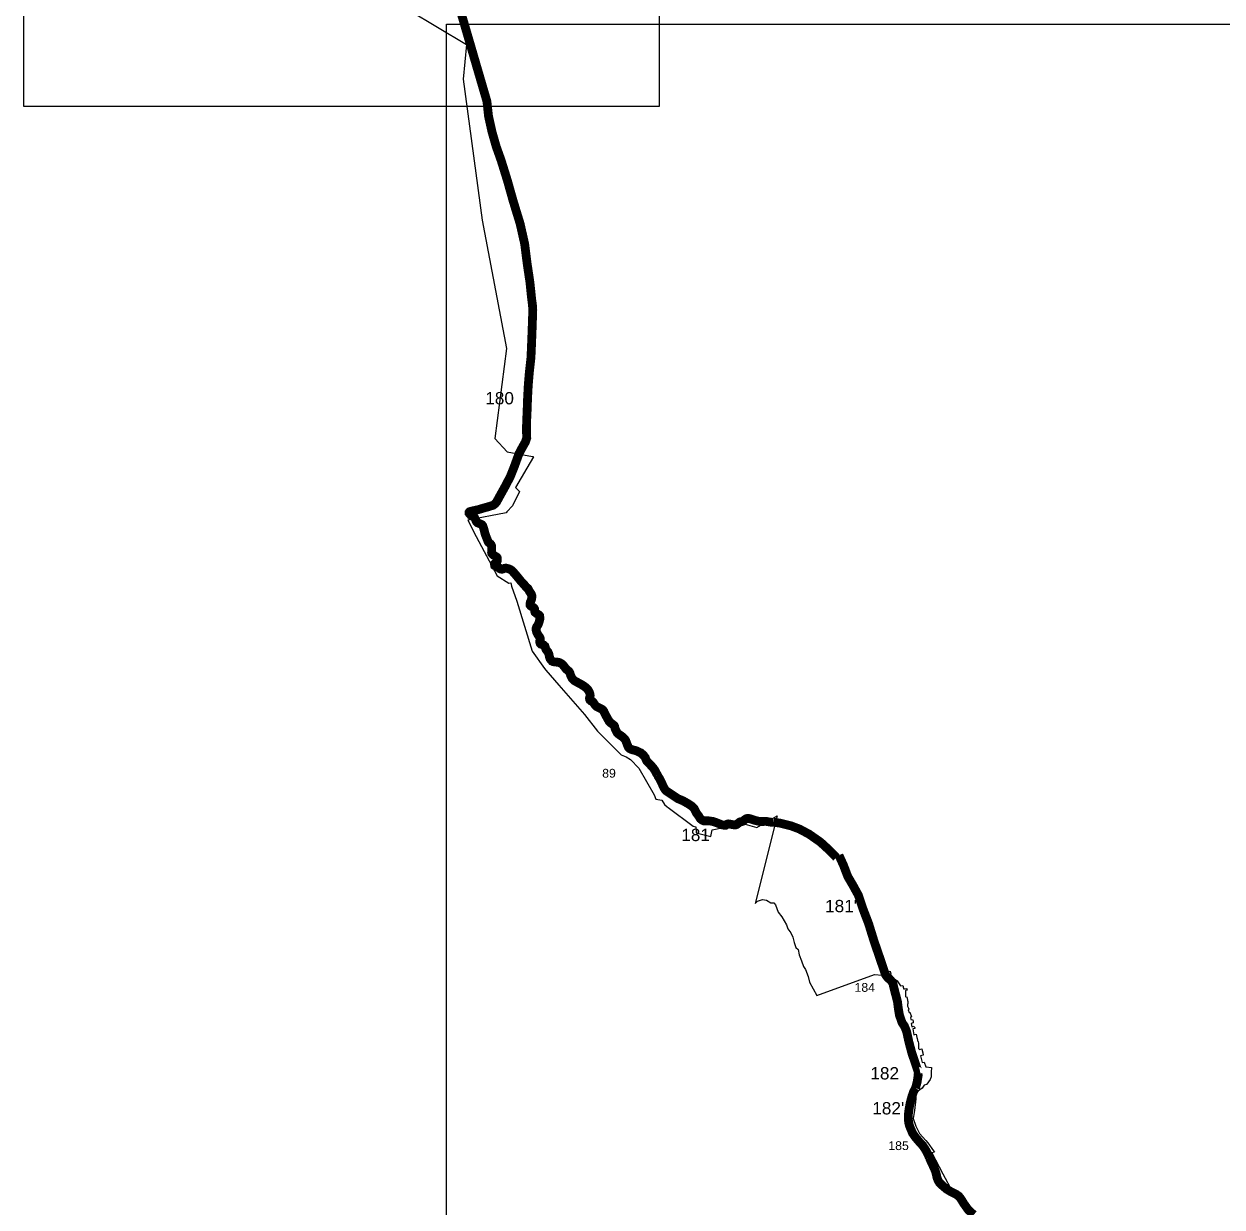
# Model space of a CAD drawing. Header units: metres. Extents: x 290946 to 378809, y 1824167 to 1998918.
# Drawn here: x 291034 to 297840, y 1977000 to 1983722 of the extents above; entities that cross this region are included whole.
import ezdxf

# ---------------------------------------------------------------- set-up
doc = ezdxf.new("R2010")
doc.units = ezdxf.units.M
for name, color, linetype in [('ARTIFICIALLY PROTECTED', 10, 'Continuous'), ('COASTLINE', 5, 'Continuous'), ('DISTRICT BOUNDRY', 86, 'Continuous'), ('NATURALLY PROTECTED', 3, 'Continuous'), ('UNPROTECTED', 130, 'Continuous'), ('UNPROTECTED DUE TO CREEK', 150, 'Continuous')]:
    doc.layers.add(name, color=color, linetype=linetype)
doc.styles.get("Standard").update_dxf_attribs({"font": 'arial.ttf'})
picture_1 = doc.add_image_def('image1.ecw', size_in_pixel=(449268, 1304479.0))
picture_2 = doc.add_image_def('image3.ecw', size_in_pixel=(86536, 141554))

msp = doc.modelspace()

# ---------------------------------------------------------------- linework, layer by layer
at = {"layer": 'ARTIFICIALLY PROTECTED', "const_width": 50, "flags": 128}
for points in [[(295848.1, 1978558.1), (295862.7, 1978510.8), (295893.7, 1978420.7), (295927.7, 1978320.5), (295939.8, 1978303.3), (295958.4, 1978287.6), (295969.7, 1978271.2), (295977, 1978239.5), (295995.7, 1978168.1), (296001.1, 1978126.2), (296007, 1978090.4), (296021.9, 1978047.4), (296025.9, 1978041.7)], [(296062.8, 1977467.6), (296064.7, 1977460), (296081.9, 1977419), (296098.1, 1977396.2), (296119.7, 1977370.6), (296141, 1977347.3), (296153.6, 1977328.4), (296168.3, 1977300.9), (296177.4, 1977279.6)]]:
    msp.add_lwpolyline(points, dxfattribs=at)
at = {"layer": 'COASTLINE', "flags": 128}
msp.add_lwpolyline([(293514.6, 1983792.9), (293663.8, 1983282.3), (293672.9, 1983197.9), (293692.6, 1983109.4), (293716.6, 1983025.1), (293744.3, 1982947.5), (293780.3, 1982831.6), (293811.9, 1982719.3), (293852.3, 1982587.2), (293878.2, 1982472.3), (293892.6, 1982358.2), (293908.2, 1982253.4), (293917.6, 1982161.2), (293922.1, 1982128.2), (293924.2, 1982096.4), (293922.5, 1982045.4), (293920, 1981974.3), (293916.4, 1981883.1), (293913.9, 1981825.2), (293904.9, 1981745.3), (293898.3, 1981665.7), (293894.5, 1981591.5), (293891.9, 1981518.4), (293889.1, 1981460.1), (293888.4, 1981403.7), (293890.1, 1981370.3), (293882.5, 1981347.4), (293872.7, 1981330.1), (293861.5, 1981310), (293845.8, 1981280.6), (293819.2, 1981207.5), (293796.4, 1981150), (293765.3, 1981090.9), (293733.1, 1981033), (293718.8, 1981006.3), (293710.2, 1980996.1), (293699.4, 1980987.7), (293669.5, 1980978.4), (293666, 1980977.7), (293613.6, 1980962.4), (293571.6, 1980953.1), (293565.4, 1980950.9), (293562.3, 1980946.9), (293562.2, 1980942.4), (293565.5, 1980938.3), (293571.9, 1980930.7), (293579.1, 1980925.9), (293587.6, 1980922.3), (293593.2, 1980917.8), (293598.5, 1980907.8), (293601.4, 1980900), (293603.2, 1980895.9), (293605.1, 1980892.9), (293610.6, 1980887.7), (293617.5, 1980884.7), (293628.4, 1980880.7), (293635.4, 1980876.7), (293639.8, 1980871.8), (293642.1, 1980865.9), (293644, 1980860.7), (293646.1, 1980854.1), (293649.5, 1980840.1), (293652.7, 1980826.5), (293656.6, 1980816.1), (293661.1, 1980804.6), (293664.8, 1980795.7), (293668.6, 1980785), (293671.4, 1980778.5), (293674.6, 1980775.1), (293683.2, 1980768.2), (293687.9, 1980762.4), (293690.5, 1980755.5), (293690.6, 1980739), (293690.4, 1980725.2), (293690.1, 1980718.7), (293691, 1980714.2), (293694.5, 1980709.8), (293700.5, 1980704.6), (293707, 1980700.5), (293712, 1980697.4), (293715.4, 1980695.5), (293719.8, 1980692.4), (293722, 1980689.6), (293722.9, 1980685.9), (293722.5, 1980672.7), (293721.1, 1980667.6), (293718.9, 1980662.9), (293716.2, 1980660.5), (293711, 1980657.8), (293708.1, 1980655.4), (293706.7, 1980650.7), (293707.6, 1980645), (293712.8, 1980641.6), (293722.1, 1980637.5), (293731, 1980633), (293735.8, 1980628.2), (293742, 1980625), (293749.2, 1980624), (293755.6, 1980625.9), (293763.7, 1980629), (293768.1, 1980629.8), (293774.9, 1980629.7), (293786.6, 1980626.6), (293798.5, 1980621.5), (293805, 1980616.5), (293813.2, 1980608.2), (293819.8, 1980601.1), (293834.3, 1980583.9), (293859.6, 1980552.8), (293877.7, 1980533.7), (293885.6, 1980523.5), (293888.6, 1980520.3), (293893.9, 1980517), (293896.1, 1980515.3), (293898, 1980512.3), (293899.8, 1980508), (293904.5, 1980499.5), (293915.7, 1980482.7), (293918.6, 1980474.8), (293918.8, 1980466.1), (293918.2, 1980455.7), (293914.3, 1980445.5), (293910.2, 1980436.3), (293908.9, 1980429.5), (293908.7, 1980420.2), (293912.7, 1980414.9), (293919.3, 1980411.4), (293927.3, 1980407.3), (293932.1, 1980402.2), (293935, 1980396.1), (293935.1, 1980384.9), (293937, 1980379.3), (293945.7, 1980372.6), (293959, 1980364.5), (293963.2, 1980359.5), (293964.8, 1980349.5), (293964.1, 1980338.9), (293958.8, 1980319.5), (293954.1, 1980308.1), (293946.7, 1980297.3), (293943.4, 1980288.5), (293943.2, 1980279), (293945.9, 1980266.9), (293953, 1980252.8), (293962.9, 1980238.6), (293966.1, 1980232), (293966.6, 1980225.2), (293964, 1980215.7), (293963.8, 1980208.7), (293966.1, 1980201.9), (293970.3, 1980197.9), (293977.8, 1980196), (293986.1, 1980193.1), (293992.8, 1980187.3), (293995.1, 1980180.2), (293998.1, 1980170.2), (294000.3, 1980166.6), (294010.9, 1980153.1), (294016, 1980141.2), (294018.2, 1980128.6), (294022.2, 1980115.8), (294028.8, 1980106.6), (294033.8, 1980101.5), (294040.8, 1980098.4), (294052.1, 1980096.6), (294065.1, 1980095.9), (294072, 1980094.7), (294077.4, 1980092.9), (294085, 1980088.9), (294091.2, 1980084.3), (294096.6, 1980078.7), (294102.6, 1980071.6), (294110.6, 1980060.6), (294116.7, 1980054.1), (294123.7, 1980048.9), (294129.5, 1980043.7), (294133, 1980039.2), (294136.2, 1980031.9), (294138.5, 1980022.9), (294141, 1980016.3), (294145, 1980008.5), (294147.8, 1980003.5), (294152.3, 1979998.5), (294157.9, 1979992.6), (294168.5, 1979986), (294179.7, 1979980.1), (294194.4, 1979972.5), (294208.1, 1979964), (294219.9, 1979956.2), (294229.1, 1979948.8), (294238.1, 1979938.5), (294243.3, 1979929.5), (294247.9, 1979919.6), (294249.8, 1979910.9), (294250.2, 1979905.7), (294248.6, 1979899), (294246.1, 1979890.6), (294247.1, 1979884.9), (294249.4, 1979880.2), (294254.4, 1979875.7), (294262.9, 1979872.7), (294266.5, 1979869.8), (294273, 1979860.2), (294279.1, 1979851.3), (294286.4, 1979843.8), (294302.5, 1979835.7), (294314.5, 1979829.9), (294322.9, 1979823.6), (294328.2, 1979815.9), (294335.8, 1979799.6), (294345.5, 1979781.5), (294357.5, 1979760.3), (294366.7, 1979750.7), (294378.5, 1979742.3), (294385.1, 1979737), (294387.8, 1979734.3), (294389.6, 1979730.6), (294390.5, 1979724), (294393.6, 1979713.7), (294397.3, 1979706.5), (294402.8, 1979695.5), (294407.8, 1979690.3), (294416.6, 1979683.5), (294429.1, 1979675.1), (294438.3, 1979667.5), (294445.4, 1979660), (294451.1, 1979652.7), (294456.5, 1979639), (294461.6, 1979625.6), (294467.4, 1979612), (294472.7, 1979606.1), (294482.5, 1979600.6), (294493.6, 1979597.2), (294505, 1979594.5), (294515.9, 1979591.2), (294526, 1979586.1), (294539.5, 1979579.7), (294555.1, 1979564.8), (294563.3, 1979553.8), (294566.6, 1979543.9), (294572.2, 1979533), (294579.5, 1979526.2), (294606.9, 1979497.1), (294617.4, 1979482.2), (294633.4, 1979452), (294646.8, 1979429.8), (294655.8, 1979411.3), (294667.8, 1979384.7), (294677.5, 1979369.3), (294684.3, 1979363.1), (294703.3, 1979350.6), (294721.7, 1979338.3), (294748, 1979320.6), (294777.3, 1979308.4), (294807.4, 1979291.4), (294828.7, 1979277.3), (294841.1, 1979264.8), (294852.4, 1979241), (294867.1, 1979221.2), (294876.2, 1979206.1), (294888.3, 1979197.1), (294895.8, 1979194.2), (294908.3, 1979194.1), (294925.1, 1979194), (294946.3, 1979191.2), (294967.6, 1979184.1), (294986.6, 1979176.3), (294998.5, 1979171.7), (295012.4, 1979169.2), (295020.2, 1979169.4), (295023.5, 1979171.6), (295027.8, 1979175.1), (295034.2, 1979177), (295043.7, 1979175.9), (295049.8, 1979174.5), (295056.7, 1979173.1), (295067.2, 1979171.3), (295075.5, 1979171.3), (295081.9, 1979173), (295091.2, 1979180.2), (295096.8, 1979185.6), (295102.6, 1979188.8), (295113.3, 1979190.5), (295120.8, 1979193.4), (295128.9, 1979201.6), (295135.5, 1979205.9), (295143.7, 1979207.9), (295151.1, 1979207.8), (295158.4, 1979206.2), (295175.1, 1979200.8), (295187.9, 1979196.5), (295197.6, 1979194), (295213.2, 1979191.1), (295223.9, 1979190.2), (295233.3, 1979190.5), (295244.3, 1979191.6), (295258, 1979190), (295270.5, 1979187.5), (295281.3, 1979186.3), (295291.4, 1979186.3), (295328.1, 1979181.5), (295391.1, 1979165.9), (295439.5, 1979147.6), (295493.9, 1979118.6), (295558.5, 1979073.4), (295611.9, 1979024.3), (295656.1, 1978978.5), (295688.6, 1978943.5), (295713.6, 1978878), (295745.7, 1978822.9), (295773.9, 1978771.4), (295800.2, 1978693.1), (295832.3, 1978609.2), (295862.7, 1978510.8), (295893.7, 1978420.7), (295927.7, 1978320.5), (295939.8, 1978303.3), (295958.4, 1978287.6), (295969.7, 1978271.2), (295977, 1978239.5), (295995.7, 1978168.1), (296001.1, 1978126.2), (296007, 1978090.4), (296021.9, 1978047.4), (296035.5, 1978027.8), (296047.9, 1977997.2), (296060.7, 1977938.4), (296077.5, 1977875.1), (296098, 1977814.6), (296112.2, 1977772.6), (296113.3, 1977746.9), (296107.8, 1977711.5), (296098.3, 1977675), (296087.4, 1977655.3), (296077.8, 1977627.8), (296067.7, 1977589.6), (296061.9, 1977557), (296057.1, 1977521.8), (296057.8, 1977495.1), (296059.9, 1977479.2), (296064.7, 1977460), (296081.9, 1977419), (296098.1, 1977396.2), (296119.7, 1977370.6), (296141, 1977347.3), (296153.6, 1977328.4), (296168.3, 1977300.9), (296183.5, 1977265.5), (296202.2, 1977225.4), (296210.5, 1977206.6), (296216.8, 1977185.4), (296220.5, 1977166.6), (296225.8, 1977152.8), (296234, 1977138.7), (296251.3, 1977121.8), (296274.8, 1977101.7), (296302.3, 1977085.4), (296329.2, 1977072.2), (296343.6, 1977062.4), (296352.6, 1977051.3), (296362.4, 1977036.8), (296371.9, 1977020.5), (296398.1, 1976983.8)], dxfattribs=at)
at = {"layer": 'DISTRICT BOUNDRY'}
msp.add_polyline3d([(293219, 1983802.1, 0), (293548.5, 1983605, 0), (293529.2, 1983409.1, 0), (293637.2, 1982608.2, 0), (293774.2, 1981879.1, 0), (293709.6, 1981367.1, 0), (293779.1, 1981291.9, 0), (293921.9, 1981264.6, 0), (293925.7, 1981263.7, 0), (293925.8, 1981264.1, 0), (293928.7, 1981262, 0), (293889.8, 1981199.1, 0), (293825.2, 1981089, 0), (293848.4, 1981066, 0), (293808.4, 1980984.1, 0), (293777.3, 1980949.8, 0), (293772.2, 1980944.6, 0), (293554.6, 1980903.3, 0), (293603.2, 1980810.3, 0), (293721.7, 1980586.7, 0), (293787.3, 1980545.5, 0), (293799.3, 1980546.8, 0), (293802.9, 1980528.5, 0), (293833.9, 1980442.7, 0), (293919.8, 1980159.2, 0), (293990.5, 1980060.4, 0), (293998.7, 1980050.8, 0), (294072.1, 1979964.5, 0), (294217.1, 1979797.8, 0), (294291.1, 1979704.5, 0), (294321.6, 1979673.7, 0), (294339, 1979656.2, 0), (294366.8, 1979628.1, 0), (294425.5, 1979570.3, 0), (294454.4, 1979557.8, 0), (294478.5, 1979543.4, 0), (294527.3, 1979493.3, 0), (294613.8, 1979342.6, 0), (294623.9, 1979317, 0), (294657.6, 1979311.1, 0), (294672, 1979287.4, 0), (294687.6, 1979274.5, 0), (294692.9, 1979270.1, 0), (294834.6, 1979163.8, 0), (294850.5, 1979159.5, 0), (294851.5, 1979125.3, 0), (294935.1, 1979106, 0), (294942.8, 1979143.8, 0), (295008, 1979156.3, 0), (295080.8, 1979190.4, 0), (295117.6, 1979178.8, 0), (295196.5, 1979157.4, 0), (295312.1, 1979222.1, 0), (295187, 1978725.3, 0), (295200.5, 1978737.2, 0), (295229.2, 1978746.9, 0), (295252.8, 1978743.3, 0), (295276.9, 1978728, 0), (295294.1, 1978727.9, 0), (295302.3, 1978716.3, 0), (295317.8, 1978675.9, 0), (295339.2, 1978649.2, 0), (295352.2, 1978625.7, 0), (295364.9, 1978603.1, 0), (295373.9, 1978580.3, 0), (295390.8, 1978558.9, 0), (295402, 1978533.9, 0), (295408.6, 1978502.5, 0), (295418.3, 1978474.7, 0), (295431.5, 1978463.1, 0), (295438.2, 1978432.5, 0), (295451.1, 1978399, 0), (295462, 1978366.9, 0), (295474.3, 1978349.7, 0), (295489, 1978309.7, 0), (295496, 1978277.7, 0), (295538.4, 1978201.3, 0), (295864.8, 1978321.3, 0), (295865.5, 1978320.3, 0), (295909.3, 1978316.8, 0), (295954.3, 1978340.3, 0), (295957.5, 1978322.3, 0), (295957.1, 1978322.1, 0), (295962.7, 1978314.6, 0), (295966.9, 1978309.4, 0), (295969.5, 1978303.9, 0), (295994, 1978285.9, 0), (296013.5, 1978257.4, 0), (296026.1, 1978258.3, 0), (296027.3, 1978254, 0), (296029.1, 1978248.4, 0), (296029.7, 1978244.4, 0), (296030.7, 1978241, 0), (296030.4, 1978239.4, 0), (296036.3, 1978239.2, 0), (296048.9, 1978241, 0), (296049.6, 1978237, 0), (296050.9, 1978231.7, 0), (296042, 1978229.9, 0), (296042.1, 1978214.8, 0), (296042, 1978204.1, 0), (296041.2, 1978195.1, 0), (296048, 1978195.3, 0), (296050.8, 1978187.5, 0), (296051.7, 1978182.1, 0), (296052.6, 1978178.7, 0), (296052.5, 1978176.3, 0), (296053.7, 1978172.3, 0), (296054.3, 1978168.8, 0), (296054.8, 1978165.7, 0), (296054.5, 1978161.9, 0), (296053.8, 1978156.3, 0), (296053.2, 1978151.7, 0), (296052.7, 1978147.1, 0), (296052.4, 1978142, 0), (296060.9, 1978125.3, 0), (296056.1, 1978120.8, 0), (296062.2, 1978106.1, 0), (296066.9, 1978107.5, 0), (296070.7, 1978096.4, 0), (296072.2, 1978092, 0), (296073.8, 1978087.2, 0), (296076.1, 1978079.9, 0), (296069.9, 1978077.3, 0), (296072.3, 1978066.4, 0), (296083.1, 1978063.2, 0), (296084.7, 1978053.8, 0), (296084.2, 1978050.1, 0), (296084.4, 1978047.1, 0), (296073.3, 1978043.3, 0), (296076.8, 1978024.2, 0), (296088.1, 1978026.9, 0), (296091.3, 1978023.3, 0), (296094.2, 1978019.9, 0), (296095, 1978015.1, 0), (296083.9, 1978012.7, 0), (296088.1, 1977978, 0), (296101.4, 1977982.3, 0), (296103.7, 1977973.5, 0), (296106.1, 1977964, 0), (296107.4, 1977956.8, 0), (296110.1, 1977947.2, 0), (296111.8, 1977938.6, 0), (296113.5, 1977939.7, 0), (296114.7, 1977930, 0), (296114.7, 1977921.4, 0), (296115.5, 1977901, 0), (296121.5, 1977895.7, 0), (296133.6, 1977899.1, 0), (296136.5, 1977889.8, 0), (296139.8, 1977876.4, 0), (296141, 1977862.9, 0), (296126.1, 1977858.6, 0), (296135.4, 1977820.4, 0), (296148.1, 1977823.8, 0), (296156.3, 1977797.4, 0), (296189.5, 1977792.6, 0), (296187.1, 1977766.5, 0), (296188, 1977740, 0), (296180.8, 1977725.3, 0), (296163.2, 1977697.3, 0), (296160.1, 1977695.8, 0), (296148.3, 1977692.8, 0), (296136.4, 1977676.2, 0), (296101.4, 1977651.4, 0), (296101.1, 1977614.3, 0), (296091.9, 1977547.9, 0), (296084.9, 1977502.2, 0), (296100.5, 1977458.5, 0), (296121.3, 1977416.9, 0), (296157.2, 1977377.7, 0), (296168.1, 1977364, 0), (296200.8, 1977318.8, 0), (296205.8, 1977312.5, 0), (296190.6, 1977307.6, 0), (296253.6, 1977187.7, 0), (296309.3, 1977085.7, 0), (296334.4, 1977044.6, 0), (296363.4, 1977008.6, 0), (296378, 1976997.1, 0)], dxfattribs=at)
at = {"layer": 'NATURALLY PROTECTED', "const_width": 50, "flags": 128}
for points in [[(293644, 1983350), (293663.8, 1983282.3), (293672.9, 1983197.9), (293692.6, 1983109.4), (293716.6, 1983025.1), (293744.3, 1982947.5), (293780.3, 1982831.6), (293811.9, 1982719.3), (293852.3, 1982587.2), (293878.2, 1982472.3), (293892.6, 1982358.2), (293908.2, 1982253.4), (293917.6, 1982161.2), (293922.1, 1982128.2), (293924.2, 1982096.4), (293922.5, 1982045.4), (293920, 1981974.3), (293916.4, 1981883.1), (293913.9, 1981825.2), (293904.9, 1981745.3), (293898.3, 1981665.7), (293894.5, 1981591.5), (293891.9, 1981518.4), (293889.1, 1981460.1), (293888.4, 1981403.7), (293890.1, 1981370.3), (293882.5, 1981347.4), (293872.7, 1981330.1), (293861.5, 1981310), (293845.8, 1981280.6), (293819.2, 1981207.5), (293796.4, 1981150), (293765.3, 1981090.9), (293733.1, 1981033), (293718.8, 1981006.3), (293710.2, 1980996.1), (293699.4, 1980987.7), (293669.5, 1980978.4), (293666, 1980977.7), (293613.6, 1980962.4), (293571.6, 1980953.1), (293565.4, 1980950.9), (293562.3, 1980946.9), (293562.2, 1980942.4), (293565.5, 1980938.3), (293571.9, 1980930.7), (293579.1, 1980925.9), (293587.6, 1980922.3), (293593.2, 1980917.8), (293598.5, 1980907.8), (293601.4, 1980900), (293603.2, 1980895.9), (293605.1, 1980892.9), (293610.6, 1980887.7), (293617.5, 1980884.7), (293628.4, 1980880.7), (293635.4, 1980876.7), (293639.8, 1980871.8), (293642.1, 1980865.9), (293644, 1980860.7), (293646.1, 1980854.1), (293649.5, 1980840.1), (293652.7, 1980826.5), (293656.6, 1980816.1), (293661.1, 1980804.6), (293664.8, 1980795.7), (293668.6, 1980785), (293671.4, 1980778.5), (293674.6, 1980775.1), (293683.2, 1980768.2), (293687.9, 1980762.4), (293690.5, 1980755.5), (293690.6, 1980739), (293690.4, 1980725.2), (293690.1, 1980718.7), (293691, 1980714.2), (293694.5, 1980709.8), (293700.5, 1980704.6), (293707, 1980700.5), (293712, 1980697.4), (293715.4, 1980695.5), (293719.8, 1980692.4), (293722, 1980689.6), (293722.9, 1980685.9), (293722.5, 1980672.7), (293721.1, 1980667.6), (293718.9, 1980662.9), (293716.2, 1980660.5), (293711, 1980657.8), (293708.1, 1980655.4), (293706.7, 1980650.7), (293707.6, 1980645), (293712.8, 1980641.6), (293722.1, 1980637.5), (293731, 1980633), (293735.8, 1980628.2), (293742, 1980625), (293749.2, 1980624), (293755.6, 1980625.9), (293763.7, 1980629), (293768.1, 1980629.8), (293774.9, 1980629.7), (293786.6, 1980626.6), (293798.5, 1980621.5), (293805, 1980616.5), (293813.2, 1980608.2), (293819.8, 1980601.1), (293834.3, 1980583.9), (293859.6, 1980552.8), (293877.7, 1980533.7), (293885.6, 1980523.5), (293888.6, 1980520.3), (293893.9, 1980517), (293896.1, 1980515.3), (293898, 1980512.3), (293899.8, 1980508), (293904.5, 1980499.5), (293915.7, 1980482.7), (293918.6, 1980474.8), (293918.8, 1980466.1), (293918.2, 1980455.7), (293914.3, 1980445.5), (293910.2, 1980436.3), (293908.9, 1980429.5), (293908.7, 1980420.2), (293912.7, 1980414.9), (293919.3, 1980411.4), (293927.3, 1980407.3), (293932.1, 1980402.2), (293935, 1980396.1), (293935.1, 1980384.9), (293937, 1980379.3), (293945.7, 1980372.6), (293959, 1980364.5), (293963.2, 1980359.5), (293964.8, 1980349.5), (293964.1, 1980338.9), (293958.8, 1980319.5), (293954.1, 1980308.1), (293946.7, 1980297.3), (293943.4, 1980288.5), (293943.2, 1980279), (293945.9, 1980266.9), (293953, 1980252.8), (293962.9, 1980238.6), (293966.1, 1980232), (293966.6, 1980225.2), (293964, 1980215.7), (293963.8, 1980208.7), (293966.1, 1980201.9), (293970.3, 1980197.9), (293977.8, 1980196), (293986.1, 1980193.1), (293992.8, 1980187.3), (293995.1, 1980180.2), (293998.1, 1980170.2), (294000.3, 1980166.6), (294010.9, 1980153.1), (294016, 1980141.2), (294018.2, 1980128.6), (294022.2, 1980115.8), (294028.8, 1980106.6), (294033.8, 1980101.5), (294040.8, 1980098.4), (294052.1, 1980096.6), (294065.1, 1980095.9), (294072, 1980094.7), (294077.4, 1980092.9), (294085, 1980088.9), (294091.2, 1980084.3), (294096.6, 1980078.7), (294102.6, 1980071.6), (294110.6, 1980060.6), (294116.7, 1980054.1), (294123.7, 1980048.9), (294129.5, 1980043.7), (294133, 1980039.2), (294136.2, 1980031.9), (294138.5, 1980022.9), (294141, 1980016.3), (294145, 1980008.5), (294147.8, 1980003.5), (294152.3, 1979998.5), (294157.9, 1979992.6), (294168.5, 1979986), (294179.7, 1979980.1), (294194.4, 1979972.5), (294208.1, 1979964), (294219.9, 1979956.2), (294229.1, 1979948.8), (294238.1, 1979938.5), (294243.3, 1979929.5), (294247.9, 1979919.6), (294249.8, 1979910.9), (294250.2, 1979905.7), (294248.6, 1979899), (294246.1, 1979890.6), (294247.1, 1979884.9), (294249.4, 1979880.2), (294254.4, 1979875.7), (294262.9, 1979872.7), (294266.5, 1979869.8), (294273, 1979860.2), (294279.1, 1979851.3), (294286.4, 1979843.8), (294302.5, 1979835.7), (294314.5, 1979829.9), (294322.9, 1979823.6), (294328.2, 1979815.9), (294335.8, 1979799.6), (294345.5, 1979781.5), (294357.5, 1979760.3), (294360.5, 1979757.2)], [(294632.4, 1979453.8), (294633.4, 1979452), (294646.8, 1979429.8), (294655.8, 1979411.3), (294667.8, 1979384.7), (294677.5, 1979369.3), (294684.3, 1979363.1), (294703.3, 1979350.6), (294721.7, 1979338.3), (294748, 1979320.6), (294777.3, 1979308.4), (294807.4, 1979291.4), (294828.7, 1979277.3), (294841.1, 1979264.8), (294852.4, 1979241), (294867.1, 1979221.2), (294876.2, 1979206.1), (294888.3, 1979197.1), (294895.8, 1979194.2), (294908.3, 1979194.1), (294925.1, 1979194), (294946.3, 1979191.2), (294967.6, 1979184.1), (294986.6, 1979176.3), (294998.5, 1979171.7), (295012.4, 1979169.2), (295020.2, 1979169.4), (295023.5, 1979171.6), (295027.8, 1979175.1), (295034.2, 1979177), (295043.7, 1979175.9), (295049.8, 1979174.5), (295056.7, 1979173.1), (295067.2, 1979171.3), (295075.5, 1979171.3), (295081.9, 1979173), (295091.2, 1979180.2), (295096.8, 1979185.6), (295102.6, 1979188.8), (295113.3, 1979190.5), (295120.8, 1979193.4), (295128.9, 1979201.6), (295135.5, 1979205.9), (295143.7, 1979207.9), (295151.1, 1979207.8), (295158.4, 1979206.2), (295175.1, 1979200.8), (295187.9, 1979196.5), (295197.6, 1979194), (295213.2, 1979191.1), (295223.9, 1979190.2), (295233.3, 1979190.5), (295244.3, 1979191.6), (295258, 1979190), (295270.5, 1979187.5), (295281.3, 1979186.3), (295291.4, 1979186.3)], [(295663.4, 1978998.4), (295688.6, 1978943.5), (295713.6, 1978878), (295745.7, 1978822.9), (295773.9, 1978771.4), (295800.2, 1978693.1), (295832.3, 1978609.2), (295848.1, 1978558.1)], [(296025.9, 1978041.7), (296035.5, 1978027.8), (296047.9, 1977997.2), (296060.7, 1977938.4), (296077.5, 1977875.1), (296098, 1977814.6), (296112.2, 1977772.6), (296116.7, 1977768.9), (296124.2, 1977770.6)], [(296098.3, 1977675), (296087.4, 1977655.3), (296077.8, 1977627.8), (296067.7, 1977589.6), (296061.9, 1977557), (296057.1, 1977521.8), (296057.8, 1977495.1), (296059.9, 1977479.2), (296062.8, 1977467.6)], [(296177.4, 1977279.6), (296183.5, 1977265.5), (296202.2, 1977225.4), (296210.5, 1977206.6), (296216.8, 1977185.4), (296220.5, 1977166.6), (296225.8, 1977152.8), (296234, 1977138.7), (296251.3, 1977121.8), (296274.8, 1977101.7), (296302.3, 1977085.4), (296329.2, 1977072.2), (296343.6, 1977062.4), (296352.6, 1977051.3), (296362.4, 1977036.8), (296371.9, 1977020.5), (296398.1, 1976983.8), (296428.9, 1976956)]]:
    msp.add_lwpolyline(points, dxfattribs=at)
at = {"layer": 'UNPROTECTED', "const_width": 50, "flags": 128}
msp.add_lwpolyline([(294360.5, 1979757.2), (294366.7, 1979750.7), (294378.5, 1979742.3), (294385.1, 1979737), (294387.8, 1979734.3), (294389.6, 1979730.6), (294390.5, 1979724), (294393.6, 1979713.7), (294397.3, 1979706.5), (294402.8, 1979695.5), (294407.8, 1979690.3), (294416.6, 1979683.5), (294429.1, 1979675.1), (294438.3, 1979667.5), (294445.4, 1979660), (294451.1, 1979652.7), (294456.5, 1979639), (294461.6, 1979625.6), (294467.4, 1979612), (294472.7, 1979606.1), (294482.5, 1979600.6), (294493.6, 1979597.2), (294505, 1979594.5), (294515.9, 1979591.2), (294526, 1979586.1), (294539.5, 1979579.7), (294555.1, 1979564.8), (294563.3, 1979553.8), (294566.6, 1979543.9), (294572.2, 1979533), (294579.5, 1979526.2), (294606.9, 1979497.1), (294617.4, 1979482.2), (294632.4, 1979453.8)], dxfattribs=at)
at = {"layer": 'UNPROTECTED DUE TO CREEK', "const_width": 50, "flags": 128}
for points in [[(293514.6, 1983792.9), (293644, 1983350)], [(295649, 1978985.8), (295611.9, 1979024.3), (295558.5, 1979073.4), (295493.9, 1979118.6), (295439.5, 1979147.6), (295391.1, 1979165.9), (295328.1, 1979181.5), (295291.4, 1979186.3)], [(296098.3, 1977675), (296107.8, 1977711.5), (296113.3, 1977746.9), (296112.8, 1977759.8)]]:
    msp.add_lwpolyline(points, dxfattribs=at)

# ---------------------------------------------------------------- texts
at = {"layer": 'ARTIFICIALLY PROTECTED', "char_height": 50, "attachment_point": 1}
for s, insert in [('184', (295751.8, 1978272.8)), ('185', (295943.9, 1977373.7))]:
    msp.add_mtext_dynamic_manual_height_columns(s, width=84.374, gutter_width=1, heights=[74.2], dxfattribs=dict(at, insert=insert))
at = {"layer": 'NATURALLY PROTECTED', "char_height": 70, "attachment_point": 1}
for s, width, insert in [('180', 129.489, (293654, 1981630.8)), ('181', 95.172, (294767.6, 1979149.4)), ("181'", 388.929, (295584.6, 1978745.2)), ('182', 95.172, (295841.7, 1977794.9)), ("182'", 160.22, (295852.5, 1977596.2))]:
    msp.add_mtext_dynamic_manual_height_columns(s, width=width, gutter_width=1, heights=[0], dxfattribs=dict(at, insert=insert))
at = {"layer": 'UNPROTECTED', "insert": (294318.4, 1979489.7), "char_height": 50, "attachment_point": 1}
msp.add_mtext_dynamic_manual_height_columns('89', width=70.183, gutter_width=1, heights=[0], dxfattribs=at)

# ---------------------------------------------------------------- pictures from other files: only their frames are drawn
image = msp.add_image(picture_2, insert=(291033.8, 1983253.4), size_in_units=(3608.6, 5902.8))
image.dxf.flags = 7
image = msp.add_image(picture_1, insert=(293434.9, 1944587.5), size_in_units=(13478, 39134.4))
image.dxf.flags = 7

doc.saveas('drawing.dxf')
